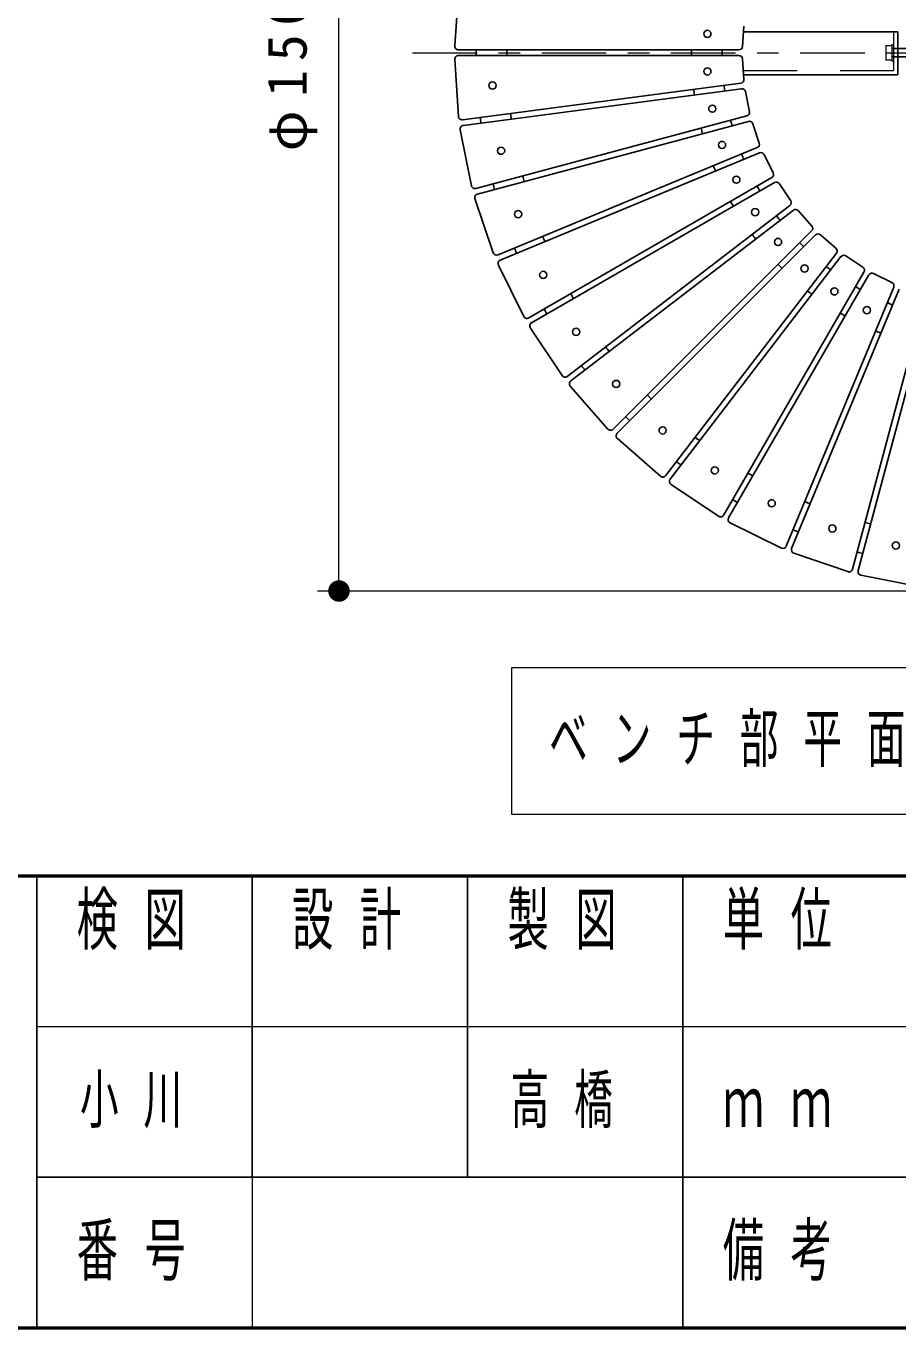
# Model space of a CAD drawing. Units: millimetres on the paper, scale 1:30. Extents: x 895 to 1260, y -33 to 257.
# Drawn here: x 1022 to 1062.5, y 0 to 60.5 of the extents above; entities that cross this region are included whole.
import ezdxf

# ---------------------------------------------------------------- set-up
doc = ezdxf.new("R2010")
doc.units = ezdxf.units.MM
doc.linetypes.add('USER1', pattern=[4.5, 2.5, -2])
doc.linetypes.add('USER2', pattern=[6, 3, -1, 1, -1])
doc.layers.add('1_30', color=7, linetype='Continuous', lineweight=25)
doc.layers.add('NAKAMURA図枠', color=7, linetype='Continuous', lineweight=13)
doc.layers.add('図デ_タ99', color=7, linetype='Continuous')
doc.styles.add('ＭＳ ゴシック', font='')
doc.styles.get('ＭＳ ゴシック').set_extended_font_data('MS Gothic')

# ---------------------------------------------------------------- blocks, each defined once
blk = doc.blocks.new('filled_dot')
at = {"color": 0, "linetype": 'Continuous', "lineweight": -2, "const_width": 1.25}
blk.add_lwpolyline([(-0.625, 0, 1), (0.625, 0, 1)], format="xyb", close=True, dxfattribs=at)

msp = doc.modelspace()

# ---------------------------------------------------------------- linework, layer by layer
at = {"layer": '1_30', "lineweight": 13}
for p, q in [((1036.531, 34.223), (1036.531, 84.223)), ((1065.943, 34.223), (1035.531, 34.223)), ((1044.543, 30.658), (1044.543, 23.858)), ((1089.342, 30.658), (1044.543, 30.658)), ((1044.543, 23.858), (1089.342, 23.858))]:
    msp.add_line(p, q, dxfattribs=at)
at = {"layer": '1_30'}
for p, q in [((1042.083, 62.182), (1041.909, 59.534)), ((1055.332, 60.46), (1055.27, 59.512)), ((1055.314, 60.19), (1062.486, 60.19)), ((1062.486, 60.19), (1062.486, 58.19)), ((1042.076, 59.357), (1055.104, 59.357)), ((1062.206, 59.423), (1062.873, 59.423)), ((1041.909, 58.912), (1042.083, 56.264)), ((1042.076, 59.09), (1055.104, 59.09)), ((1055.27, 58.934), (1055.332, 57.986)), ((1062.206, 59.023), (1062.873, 59.023)), ((1055.319, 58.19), (1062.486, 58.19)), ((1042.271, 56.11), (1055.187, 57.81)), ((1042.306, 55.845), (1055.222, 57.546)), ((1055.407, 57.413), (1055.593, 56.481)), ((1042.889, 52.916), (1055.472, 56.288)), ((1042.164, 55.647), (1042.682, 53.044)), ((1042.958, 52.658), (1055.541, 56.03)), ((1055.742, 55.923), (1056.048, 55.023)), ((1043.918, 49.83), (1055.954, 54.816)), ((1044.02, 49.584), (1056.056, 54.569)), ((1056.269, 54.489), (1056.689, 53.637)), ((1045.341, 46.905), (1056.623, 53.419)), ((1045.474, 46.674), (1056.756, 53.188)), ((1056.978, 53.137), (1057.506, 52.347)), ((1042.843, 52.444), (1043.696, 49.931)), ((1047.133, 44.191), (1057.469, 52.122)), ((1047.296, 43.98), (1057.631, 51.91)), ((1057.858, 51.888), (1058.484, 51.174)), ((1049.265, 41.734), (1058.477, 50.946)), ((1049.453, 41.546), (1058.665, 50.758)), ((1058.893, 50.765), (1059.607, 50.139)), ((1051.699, 39.576), (1059.63, 49.912)), ((1051.91, 39.414), (1059.841, 49.75)), ((1060.066, 49.787), (1060.856, 49.259)), ((1043.934, 49.356), (1045.108, 46.976)), ((1054.394, 37.755), (1060.908, 49.037)), ((1054.625, 37.621), (1061.138, 48.904)), ((1061.357, 48.97), (1062.208, 48.55)), ((1057.303, 36.3), (1062.289, 48.336)), ((1057.55, 36.198), (1062.535, 48.234)), ((1060.378, 35.238), (1063.75, 47.822)), ((1060.635, 35.169), (1064.007, 47.753)), ((1045.419, 46.437), (1046.893, 44.231)), ((1047.272, 43.737), (1049.022, 41.742)), ((1049.461, 41.302), (1051.457, 39.552)), ((1051.95, 39.174), (1054.157, 37.699)), ((1054.695, 37.389), (1057.076, 36.215)), ((1057.65, 35.977), (1060.163, 35.124)), ((1060.764, 34.963), (1063.367, 34.445))]:
    msp.add_line(p, q, dxfattribs=at)
at = {"layer": '1_30', "linetype": 'USER1', "lineweight": 13}
for p, q in [((1062.286, 60.19), (1062.286, 58.39)), ((1061.926, 59.563), (1062.206, 59.563)), ((1061.926, 59.563), (1061.926, 58.883)), ((1062.206, 59.603), (1062.286, 59.603)), ((1062.206, 59.603), (1062.206, 58.843)), ((1061.926, 59.223), (1062.286, 59.223)), ((1061.926, 58.883), (1062.206, 58.883)), ((1062.206, 58.843), (1062.286, 58.843)), ((1055.305, 58.39), (1062.286, 58.39))]:
    msp.add_line(p, q, dxfattribs=at)
at = {"layer": '1_30', "color": 190, "linetype": 'USER2', "lineweight": 13}
msp.add_line((1039.943, 59.223), (1066.943, 59.223), dxfattribs=at)
at = {"layer": '1_30'}
for centre in [(1053.638, 60.095), (1053.638, 58.351), (1043.659, 57.697), (1053.865, 56.622), (1054.317, 54.937), (1044.058, 54.671), (1054.984, 53.326), (1044.848, 51.723), (1055.856, 51.816), (1056.918, 50.432), (1046.016, 48.903), (1058.151, 49.199), (1059.535, 48.137), (1061.045, 47.265), (1047.542, 46.26), (1049.4, 43.839), (1051.558, 41.68), (1053.979, 39.822), (1056.623, 38.296), (1059.442, 37.128), (1062.39, 36.338)]:
    msp.add_circle(centre, 0.167, dxfattribs=at)
for centre, radius, start, end in [((1042.076, 59.523), 0.167, 176.24999, 270), ((1066.111, 59.169), 23.211, 179.53634, 180.19459), ((1066.111, 59.169), 21.788, 179.50605, 180.2073), ((1067.774, 59.278), 14.878, 179.69643, 180.72337), ((1067.774, 59.278), 13.455, 179.66432, 180.79989), ((1055.104, 59.523), 0.167, 270, 356.25), ((1042.076, 58.923), 0.167, 90, 183.75), ((1055.104, 58.923), 0.167, 3.75, 90), ((1067.76, 59.386), 14.878, 187.19643, 188.22337), ((1067.76, 59.386), 13.455, 187.16432, 188.29989), ((1055.166, 57.975), 0.167, 277.5, 3.75), ((1055.244, 57.38), 0.167, 11.25, 97.5), ((1042.249, 56.275), 0.167, 183.75, 277.5), ((1066.125, 59.061), 21.788, 187.00605, 187.7073), ((1055.429, 56.449), 0.167, 285, 11.25), ((1042.328, 55.68), 0.167, 97.5, 191.25), ((1066.125, 59.061), 23.211, 187.03634, 187.69459), ((1067.732, 59.491), 14.878, 194.69643, 195.72337), ((1067.732, 59.491), 13.455, 194.66432, 195.79989), ((1055.585, 55.869), 0.167, 18.75, 105), ((1055.89, 54.97), 0.167, 292.5, 18.75), ((1067.69, 59.592), 13.455, 202.16432, 203.29989), ((1056.12, 54.415), 0.167, 26.25, 112.5), ((1067.69, 59.592), 14.878, 202.19643, 203.22337), ((1066.153, 58.955), 21.788, 194.50605, 195.2073), ((1056.54, 53.564), 0.167, 300, 26.25), ((1056.84, 53.044), 0.167, 33.75, 120), ((1042.845, 53.077), 0.167, 191.25, 285), ((1043.001, 52.497), 0.167, 105, 198.75), ((1066.153, 58.955), 23.211, 194.53634, 195.19459), ((1067.635, 59.686), 13.455, 209.66432, 210.79989), ((1067.635, 59.686), 14.878, 209.69643, 210.72337), ((1057.367, 52.254), 0.167, 307.5, 33.75), ((1067.569, 59.773), 13.455, 217.16432, 218.29989), ((1057.733, 51.778), 0.167, 41.25, 127.5), ((1058.359, 51.064), 0.167, 315, 41.25), ((1058.783, 50.64), 0.167, 48.75, 135), ((1066.195, 58.855), 21.788, 202.00605, 202.7073), ((1067.569, 59.773), 14.878, 217.19643, 218.22337), ((1067.492, 59.85), 13.455, 224.66432, 225.79989), ((1043.854, 49.984), 0.167, 198.75, 292.5), ((1044.083, 49.43), 0.167, 112.5, 206.25001), ((1066.195, 58.855), 23.211, 202.03634, 202.69459), ((1059.497, 50.013), 0.167, 322.5, 48.75), ((1059.973, 49.648), 0.167, 56.25, 142.5), ((1067.492, 59.85), 14.878, 224.69643, 225.72337), ((1067.405, 59.916), 13.455, 232.16432, 233.29989), ((1060.763, 49.12), 0.167, 330, 56.25), ((1061.283, 48.82), 0.167, 63.75, 150), ((1062.135, 48.4), 0.167, 337.5, 63.75), ((1066.25, 58.76), 21.788, 209.50605, 210.2073), ((1067.405, 59.916), 14.878, 232.19643, 233.22337), ((1067.311, 59.971), 13.455, 239.66432, 240.79989), ((1066.25, 58.76), 23.211, 209.53634, 210.19459), ((1067.21, 60.012), 13.455, 247.16432, 248.29989), ((1045.257, 47.05), 0.167, 206.25, 300), ((1045.557, 46.53), 0.167, 120, 213.75001), ((1067.311, 59.971), 14.878, 239.69643, 240.72337), ((1067.21, 60.012), 14.878, 247.19643, 248.22337), ((1066.316, 58.674), 21.788, 217.00605, 217.7073), ((1047.032, 44.323), 0.167, 213.75, 307.5), ((1066.316, 58.674), 23.211, 217.03634, 217.69459), ((1047.397, 43.847), 0.167, 127.5, 221.25001), ((1066.393, 58.597), 21.788, 224.50605, 225.2073), ((1049.147, 41.852), 0.167, 221.25, 315), ((1066.393, 58.597), 23.211, 224.53634, 225.19459), ((1049.571, 41.428), 0.167, 135, 228.75001), ((1066.48, 58.53), 21.788, 232.00605, 232.7073), ((1066.48, 58.53), 23.211, 232.03634, 232.69459), ((1051.567, 39.678), 0.167, 228.75, 322.5), ((1052.043, 39.312), 0.167, 142.5, 236.25), ((1066.574, 58.476), 21.788, 239.50605, 240.2073), ((1066.574, 58.476), 23.211, 239.53634, 240.19459), ((1066.675, 58.434), 21.788, 247.00605, 247.7073), ((1054.249, 37.838), 0.167, 236.25, 330), ((1054.769, 37.538), 0.167, 150, 243.75), ((1066.675, 58.434), 23.211, 247.03634, 247.69459), ((1066.78, 58.406), 21.788, 254.50605, 255.2073), ((1057.149, 36.364), 0.167, 243.75, 337.5), ((1057.704, 36.135), 0.167, 157.5, 251.25), ((1066.78, 58.406), 23.211, 254.53634, 255.19459), ((1060.217, 35.281), 0.167, 251.25, 345), ((1060.796, 35.126), 0.167, 165, 258.75001)]:
    msp.add_arc(centre, radius, start, end, dxfattribs=at)
at = {"layer": 'NAKAMURA図枠', "lineweight": 50}
for p, q in [((895, 21), (1260, 21)), ((895, 0), (1260, 0))]:
    msp.add_line(p, q, dxfattribs=at)
at = {"layer": 'NAKAMURA図枠', "lineweight": 25}
for p, q in [((1022.5, 21), (1022.5, 0)), ((1032.5, 21), (1032.5, 7)), ((1042.5, 21), (1042.5, 7)), ((1052.5, 21), (1052.5, 0)), ((1022.5, 7), (1260, 7))]:
    msp.add_line(p, q, dxfattribs=at)
at = {"layer": 'NAKAMURA図枠'}
for p, q in [((1022.5, 14), (1077.5, 14)), ((1032.5, 7), (1032.5, 0))]:
    msp.add_line(p, q, dxfattribs=at)

# ---------------------------------------------------------------- block references
at = {"layer": '1_30', "lineweight": 13, "xscale": 0.4, "yscale": 0.4, "rotation": 90}
msp.add_blockref('filled_dot', (1036.531, 34.223), dxfattribs=at)

# ---------------------------------------------------------------- texts
at = {"layer": '1_30', "insert": (1035.531, 59.223), "char_height": 1.833, "attachment_point": 8, "rotation": 90, "style": 'ＭＳ ゴシック'}
msp.add_mtext('\\T1.33;φ1500', dxfattribs=at)
at = {"layer": '1_30', "insert": (1066.943, 27.258), "char_height": 2.199, "attachment_point": 5, "style": 'ＭＳ ゴシック'}
msp.add_mtext('\\T1.64;\\W0.6;ベンチ部平面図\u3000Ｓ＝１／３０', dxfattribs=at)
at = {"layer": 'NAKAMURA図枠', "color": 4, "char_height": 2.346, "style": 'ＭＳ ゴシック'}
for s, insert, attachment_point in [('\\T1.64;\\W0.6;検図', (1027.5, 20.167), 2), ('\\T1.64;\\W0.6;設計', (1037.5, 20.167), 2), ('\\T1.64;\\W0.6;製図', (1047.5, 20.167), 2), ('\\T1.64;\\W0.6;単位', (1057.5, 20.167), 2), ('\\T1.64;\\W0.6;ｍｍ', (1057.5, 10.5), 5), ('\\T1.64;\\W0.6;番号', (1027.5, 3.5), 5), ('\\T1.64;\\W0.6;備考', (1057.5, 3.5), 5)]:
    msp.add_mtext(s, dxfattribs=dict(at, insert=insert, attachment_point=attachment_point))
at = {"layer": '図デ_タ99', "char_height": 2.199, "attachment_point": 4, "style": 'ＭＳ ゴシック'}
for s, insert in [('\\T1.64;\\W0.6;小川', (1024.5, 10.5)), ('\\T1.64;\\W0.6;高橋', (1044.5, 10.5))]:
    msp.add_mtext(s, dxfattribs=dict(at, insert=insert))

doc.saveas('drawing.dxf')
